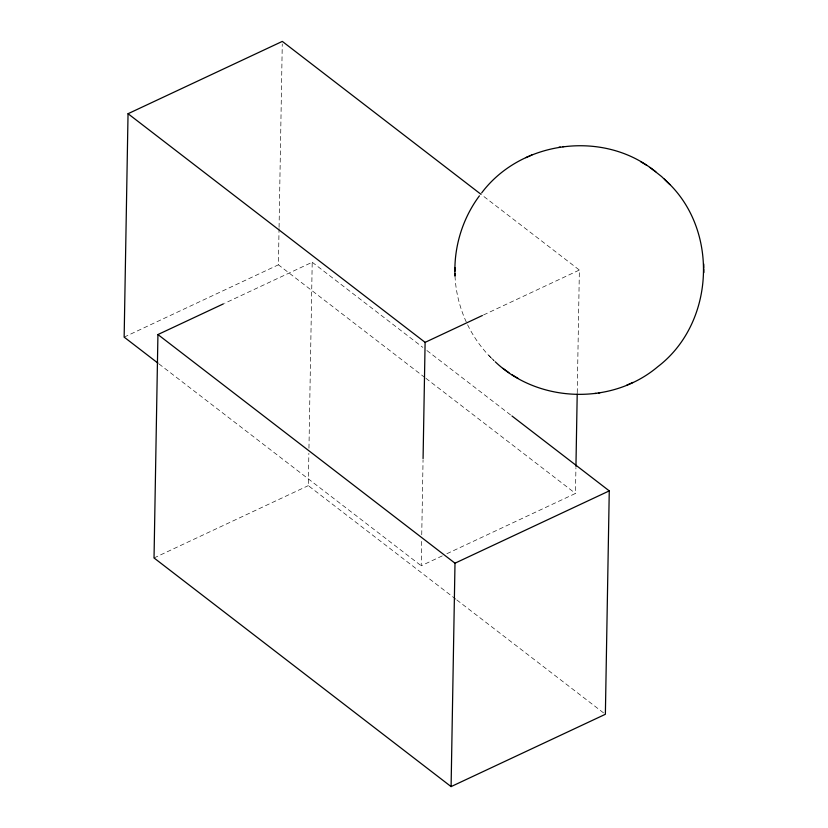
<?xml version="1.0" encoding="UTF-8"?>
<svg xmlns="http://www.w3.org/2000/svg" width="828" height="828" viewBox="0 0 828 828"><rect width="100%" height="100%" fill="white"/><g stroke="black" fill="none" stroke-linecap="round" stroke-linejoin="round"><path stroke-width="0.62" stroke-dasharray="4.14 3.1" d="M424.899 377.547L278.415 264.805L279.046 228.642M279.067 227.348L282.265 43.987M455.814 599.172L308.306 485.643L308.865 453.361M308.958 448.196L312.208 262.238L224.554 303.327M442.245 555.899L421.204 565.762L421.659 539.928M421.742 534.764L423.056 459.871M446.913 553.704L575.481 493.447L575.926 467.613M577.24 392.72L579.372 270.042L482.062 195.139M124.148 337.12L278.415 264.805M483.542 314.961L579.372 270.042M154.029 557.958L308.306 485.643M312.208 262.238L422.839 347.387M426.927 350.544L510.928 415.201M425.923 378.334L575.481 493.447M158.976 363.927L421.204 565.762M456.839 599.969L605.371 714.285M455.017 276.066C456.507 307.705 470.563 338.548 493.633 360.284M488.82 355.491L491.47 358.131M491.801 358.441L494.357 360.998"/><path stroke-width="1.24" d="M481.037 194.352L282.317 41.4L128.04 113.715L124.148 337.12L157.951 363.13M223.384 303.876L157.931 334.553L154.029 557.958L451.094 786.6L605.371 714.285L609.263 490.88L511.952 415.987M423.077 458.577L425.106 342.357L128.04 113.715M451.094 786.6L454.996 563.195L157.931 334.553M575.946 466.319L577.209 394.014M454.976 273.613L455.017 276.066C453.62 247.562 462.366 218.716 479.412 195.832M667.275 181.943C719.315 230.795 714.512 323.5 657.742 366.742C612.016 405.409 538.593 403.174 495.279 361.826M481.668 192.903C520.584 141.06 601.397 129.996 652.764 169.523M425.106 342.357L482.372 315.509M454.996 563.195L609.263 490.88M529.247 156.119L531.897 154.96M525.801 157.662L528.616 156.42M626.858 385.123L629.497 383.954M630.139 383.664L632.944 382.422M558.952 147.239L560.328 147.053M598.427 393.031L599.803 392.834M562.698 146.691L563.858 146.535M594.897 393.538L596.046 393.383M640.717 161.698L643.532 163.406M643.801 163.561L646.761 165.352M511.994 374.732L514.954 376.523M515.223 376.678L518.038 378.386M652.733 169.523L661.634 176.602L669.935 184.592M649.835 167.391L655.797 171.748M502.958 368.336L508.92 372.693M664.398 179.086L666.954 181.632M703.738 264.018L703.79 267.703M703.8 268.883L703.852 272.578M454.893 267.506L454.955 271.191"/></g></svg>
